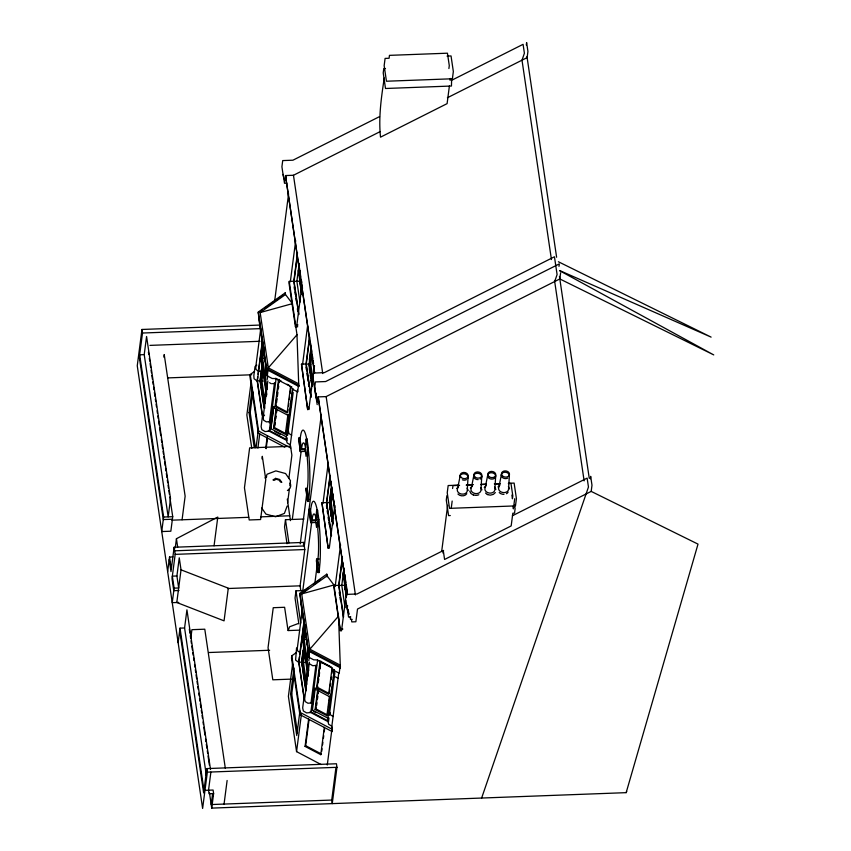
<?xml version="1.0" encoding="UTF-8"?>
<svg xmlns="http://www.w3.org/2000/svg" width="851" height="851" viewBox="0 0 851 851"><rect width="100%" height="100%" fill="white"/><g stroke="black" fill="none" stroke-linecap="round" stroke-linejoin="round"><path stroke-width="1.28" d="M468.071 476.805L467.273 490.059A5.053 3.893 7.4 0 1 461.529 494.069A5.053 3.893 7.4 0 1 457.647 488.453L460.221 475.496M481.772 476.294L480.964 489.548A5.053 3.893 7.4 0 1 475.23 493.559A5.053 3.893 7.4 0 1 471.348 487.942L473.922 474.986M495.686 475.773L494.888 489.027A5.053 3.893 7.4 0 1 489.144 493.037A5.053 3.893 7.4 0 1 485.261 487.421L487.846 474.464A4.117 3.17 7.4 0 1 494.431 473.762A4.117 3.17 7.4 0 1 493.452 478.868A4.117 3.17 7.4 0 1 487.538 476.081M344.772 586.275L344.889 584.531L344.655 585.456M345.261 589.541L345.368 587.796L345.134 588.722M345.74 592.817L345.857 591.073L345.623 591.998M346.229 596.094L346.336 594.349L346.102 595.274M306.158 439.084L305.147 450.158L306.062 456.349L307.53 448.349L306.158 439.084L307.009 439.052L308.381 448.317L307.264 458.061A25.807 3.5 87.9 0 1 307.849 483.719L307.381 488.814L308.743 501.388L307.605 501.43L305.881 489.782L306.115 487.974L307.605 501.43M307.009 439.052L306.903 440.297L306.371 437.393A38.55 5.234 87.9 0 0 301.02 433.521L300.02 438.956M308.839 498.686L309.53 491.165A38.55 5.234 87.9 0 0 308.647 452.838L308.211 449.232M316.657 510.196L315.647 521.269L316.561 527.471L318.029 519.472L316.657 510.196L317.519 510.164L318.88 519.44L317.763 529.173A25.807 3.5 87.9 0 1 318.348 554.841L317.891 559.937L319.476 570.681L319.242 572.5L318.104 572.542L316.381 560.905L316.615 559.086L319.178 558.99M317.519 510.164L317.402 511.419L316.87 508.504A38.55 5.234 87.9 0 0 311.519 504.643L310.519 510.068M319.348 569.798L320.029 562.277A38.55 5.234 87.9 0 0 319.157 523.95L318.721 520.344M259.693 325.071L141.968 329.465L137.256 365.77L202.623 808.45L207.346 772.155L206.814 768.591L336.443 763.762L336.964 767.315L332.252 803.61L331.73 800.057L335.932 767.645M141.968 329.465L142.5 333.028L139.341 357.346L163.296 519.567L172.391 519.238M144.213 354.633L146.574 336.485L170.53 498.707L168.168 516.865L144.213 354.633L139.67 354.803L163.626 517.036L161.733 531.556L170.838 531.215L172.721 516.695L169.817 497.069M163.881 357.175L164.222 354.559L185.135 496.197L182.071 519.791M167.647 571.553L169.53 557.033L172.944 556.905M300.797 590.626L300.095 585.828L304.807 549.533L303.754 542.417L174.136 547.257L170.977 571.574L169.2 559.575M175.253 547.863L176.434 538.715L217.792 517.057L214.058 545.81M174.136 547.257L175.178 554.363L172.019 578.691L173.795 590.69L178.997 590.488M181.029 569.83L228.291 588.169L224.058 620.847L176.785 602.497L181.029 569.83L179.263 557.83L176.902 575.978L172.349 576.148L174.125 588.147L172.242 602.668L178.731 602.423M178.146 642.665L180.029 628.144L184.582 627.974L186.933 609.827L210.505 769.442M190.901 637.537L191.922 629.676L204.783 629.197L225.313 768.208M254.545 371.419L250.237 374.483L249.96 376.663L258.31 433.244L284.787 447.169M258.225 312.945L258.353 311.977L285.255 292.818L285.5 294.51L292.393 303.647L260.161 312.562L268.32 367.855L298.69 383.822L298.818 386.482L266.586 369.536L258.225 312.945L262.534 309.881M251.247 381.152L246.854 415.001L251.79 448.424M259.417 318.253L259.108 320.625L267.278 375.908L272.203 378.493L275.32 378.589L290.563 386.45L287.127 412.948L275.054 406.597L278.5 380.099M254.247 447.711L249.066 412.629L252.268 387.992M260.725 328.709L255.779 366.824L255.96 369.408L258.438 371.27L261.757 371.302M255.385 447.669L250.205 412.586L252.896 391.832M206.814 768.591L203.655 792.919L179.699 630.687M257.672 376.844L257.162 380.727L262.661 417.958M258.002 374.249L262.555 339.251M262.799 417.522L257.385 380.897L262.597 340.825M262.97 342.283L260.927 358.005L266.533 395.949M266.831 394.545L261.491 358.409L263.459 343.272M314.519 373.132L285.5 175.551L293.467 175.263L379.908 131.735M264.108 347.017L262.629 358.367L267.203 389.343M261.523 368.962L260.002 380.62L260.576 384.471M264.289 408.257L260.236 380.791L262.597 362.6M264.799 408.289L260.8 381.195L262.502 368.036M210.888 772.059L208.538 790.207L209.059 793.76L213.612 793.589L213.08 790.036L203.985 790.377L180.029 628.144M263.299 370.621L261.927 381.152L265.172 403.108M274.65 301.084L288.585 193.837M256.045 447.722L258.236 430.861M265.289 376.408L266.767 365.058M265.491 377.748L266.799 367.653M258.31 433.244L258.598 431.063L250.237 374.483M266.586 369.536L258.353 311.977M212.601 793.77L211.197 804.557L331.73 800.057M257.896 448.158L259.746 433.829M267.278 375.908L268.044 369.994M264.597 399.193L265.959 388.673M267.246 379.408L267.725 375.77M626.698 791.451L626.166 792.653L211.729 808.11L213.612 793.589M264.789 400.534L265.991 391.322M267.863 380.897L263.087 417.692L263.672 420.266L266.395 421.883L269.671 421.607M261.991 458.902L262.321 456.317L265.767 479.613L260.576 519.546L249.205 519.961L244.45 487.783L249.641 447.86L290.574 446.328M285.128 293.786L285.255 292.818M265.725 448.115L267.246 436.382M269.299 422.926L274.511 382.737M266.15 448.69L267.501 438.265M292.606 388.864L286.053 439.276L269.352 430.489L276.075 378.791M297.51 252.704L293.808 281.234L289.255 281.394L289.021 283.213L295.467 326.858L297.733 326.773M270.331 429.181L270.661 426.585M271.001 423.989L271.341 421.394M271.841 417.511L272.352 413.618M272.682 411.033L273.192 407.14M273.703 406.704L270.852 428.67L269.352 430.489M273.767 406.618L270.895 428.702L286.436 436.871M290.319 281.883L295.68 240.62M224.058 804.078L227.121 780.484M279.096 379.376L275.65 405.874L287.723 412.224L288.042 409.693M276.575 402.619L277.075 398.842M277.394 396.311L277.894 392.534M278.383 388.747L278.713 386.216M279.202 382.439L279.532 379.908M287.904 414.618L285.34 434.361L273.575 428.17L276.139 408.427M276.564 409.023L274.171 427.447L285.936 433.638L286.276 431M274.937 425.404L275.277 422.766M275.788 418.82L276.128 416.192M276.649 412.246L276.99 409.608M298.861 314.104L294.031 281.394L297.382 255.545M299.126 263.906L296.871 281.287L299.967 302.222M301.711 290.159L298.85 270.799L299.19 268.171M301.648 294.265L299.712 281.181L300.052 278.596M295.467 326.858L295.701 325.039L297.978 324.954M296.605 326.816L301.945 285.638M288.542 405.916L288.861 403.385M289.361 399.598L289.68 397.077M290.18 393.29L290.67 389.503M286.798 427.053L287.138 424.426M287.649 420.479L287.989 417.841M292.904 388.535L289.329 416.043L272.384 407.129M287.276 437.925L286.936 440.52L268.288 430.702M287.617 435.329L293.17 392.545M297.222 391.481L290.319 444.637L291.882 455.221L288.872 478.4M291.946 387.067L289.978 386.29L292.712 389.29L297.648 391.885L298.563 384.79L298.818 386.482M301.477 364.154L307.679 409.608L301.477 364.154L306.02 363.983L309.424 337.773M302.541 364.643L307.573 325.954M303.935 519.025L285.479 519.706L284.542 526.971L287.021 543.746M287.595 502.771L289.457 488.4M289.797 485.783L290.468 480.624L285.574 473.539L275.884 470.89L267.076 474.23L265.703 477.922M311.083 396.853L306.254 364.143L309.775 337.007M305.349 451.37L300.233 451.562L298.754 438.105L299.892 438.063L301.477 448.817L305.36 448.668M309.37 359.994L310.743 349.463M312.37 386.28L309.094 364.047L311.115 348.453M312.7 385.099L309.658 364.451L311.53 349.974M313.072 379.876L310.796 364.409L311.987 355.197M300.233 451.562L298.754 438.105M292.308 519.45L301.073 451.934M314.519 365.728L308.817 409.565L308.445 407.001M315.87 395.726L316.221 393.088M347.208 594.477L318.189 396.896L326.146 396.598L559.82 278.947L713.744 354.91L559.66 270.692M300.233 543.874L306.817 493.229M305.392 590.477L295.988 590.828L295.042 598.083L298.85 623.889M303.424 545.012L303.754 542.417M321.263 415.182L304.286 545.97L174.657 550.81M315.859 519.791L311.977 519.929L310.392 509.175L309.253 509.217L310.743 522.674L315.859 522.482M296.084 652.76L291.787 655.823L291.499 658.004L299.86 714.585L332.081 731.541L331.869 725.977L338.772 672.833M342.41 556.809L338.709 585.328L334.156 585.499L333.922 587.307L340.368 630.953L333.943 584.988L327.05 575.85L326.795 574.159L299.903 593.328L299.775 594.285L308.136 650.877L340.357 667.833L338.528 616.103L309.87 649.196L340.24 665.174M310.743 522.674L309.253 509.217M292.627 663.801L288.404 696.341L296.563 751.624L321.093 764.528M302.807 590.573L311.743 521.748M299.946 710.915L296.754 735.551L290.606 693.969L293.978 668.035M296.563 647.919L295.595 660.068L298.531 662.259M302.105 611.369L297.329 648.175L297.499 650.76L299.978 652.611M297.499 732.902L291.744 693.927L294.276 674.481M298.882 660.78L299.382 656.887M299.722 654.291L304.264 619.294M304.339 698.873L298.935 662.238L304.307 620.879M304.509 623.634L302.477 639.346L307.881 675.981M308.37 675.885L303.041 639.761L304.998 624.613M305.488 629.623L304.169 639.718L308.743 670.694M321.944 502.739L328.146 548.204L321.944 502.739L326.486 502.569L329.858 476.645M301.722 660.674L303.062 650.302M306.03 690.916L301.775 662.131L303.967 645.239M306.339 689.64L302.339 662.535L304.222 648.068M323.008 503.228L328.029 464.54M305.02 650.653L303.477 662.493L306.722 684.449M314.785 583.818L317.317 564.341M331.539 535.439L326.71 502.739L330.241 475.592M306.839 657.759L308.147 647.664M318.104 572.542L316.615 559.086M299.86 714.585L300.137 712.415L291.787 655.823M307.03 659.089L308.509 647.739M296.563 751.624L301.467 713.872M340.357 667.833L340.113 666.142L339.187 673.226L334.262 670.631L331.518 667.641L316.87 659.929L313.753 659.844L308.817 657.249L309.583 651.345M384.248 78.037C381.269 97.759 378.429 117.481 380.514 137.16L447.105 103.631L449.392 86.015M303.85 698.862L302.669 707.936L303.36 710.979L306.594 712.904L310.477 712.574M306.147 680.545L307.679 668.695M308.796 660.748L309.264 657.121M329.358 502.25L331.22 487.9M306.339 681.874L307.711 671.343M332.837 524.865L329.56 502.633L331.411 488.336M309.413 662.238L304.637 699.033L305.211 701.607L307.945 703.224L311.221 702.947L313.125 700.926M333.166 523.684L330.124 503.037L331.996 488.559M333.539 518.461L331.252 502.994L332.454 493.782M334.815 505.6L329.284 548.161L328.911 545.587M326.795 574.159L326.922 576.818M309.051 719.606L305.669 745.678L321.38 753.943L320.784 754.677L305.073 746.401L308.626 719.031M311.009 702.969L315.891 665.376M334.145 670.205L327.603 720.616L310.902 711.84L317.668 659.653M311.87 710.521L312.211 707.926M312.721 704.043L313.051 701.447M313.562 697.554L314.062 693.671M314.402 691.076L314.732 688.48M312.445 710.042L315.306 687.959M332.113 667.79L328.667 694.288L316.604 687.948L320.05 661.45L331.018 667.216M320.476 661.982L317.2 687.214L329.263 693.565L329.752 689.778M318.285 682.704L318.785 678.917M319.104 676.396L319.604 672.609M320.093 668.822L320.423 666.301M320.742 663.78L321.072 661.259M318.104 690.363L315.71 708.787L327.486 714.978L326.89 715.702L315.115 709.511L317.678 689.778M316.657 705.426L316.998 702.798M317.508 698.852L317.849 696.214M318.189 693.586L318.7 689.64M335.156 586.541L340.581 544.789M343.57 616.89L338.932 585.488L342.464 558.341M342.932 574.563L343.272 571.957M344.038 568L341.772 585.382L345.059 607.625M346.804 595.551L343.751 574.904L344.272 570.957M320.784 754.677L324.337 727.297M321.721 751.337L322.061 748.731M322.572 744.827L322.901 742.221M323.412 738.306L323.752 735.7M324.263 731.786L324.603 729.179M330.252 685.991L330.571 683.47M331.071 679.683L331.39 677.162M331.89 673.375L332.379 669.588M326.89 715.702L329.454 695.969M327.656 713.659L327.997 711.032M328.507 707.085L328.848 704.447M329.369 700.501L329.709 697.873M346.357 597.051L344.623 585.275L345.123 581.403M331.39 693.459L330.879 697.394L313.923 688.47M331.73 690.842L332.23 686.906M332.571 684.289L333.081 680.364M333.422 677.747L334.443 669.886M328.986 717.967L328.486 721.861L309.828 712.042M329.326 715.383L334.879 672.598M341.506 630.91L346.868 589.647M347.591 605.54L347.251 608.178L348.559 617.071L350.835 616.986M327.273 764.996L332.124 727.669M448.902 68.548L449.285 65.644L447.445 53.198L389.45 55.358L389.077 58.262L385.099 58.411L384.152 65.676L386.45 81.228L452.402 78.771L453.338 71.505L451.041 55.953L447.062 56.102M450.115 80.409L450.37 78.473M446.849 495.707L446.286 500.058L448.583 515.621L450.285 515.557M441.68 551.395L447.669 505.281M442.956 553.033L443.275 550.565L444.584 559.458L511.174 525.929L512.823 513.217L514.536 513.153L515.1 508.802L514.525 504.909M452.604 488.506L452.987 485.602L459.572 485.357M451.232 508.292L452.168 501.037M526.301 45.018L526.62 42.55L527.928 51.443L527.131 57.602L447.403 97.748M514.706 498.697L513.387 508.866L513.004 506.281M515.472 505.898L516.419 498.633L514.121 483.081L508.845 483.283M558.99 266.352L559.309 263.895L325.635 381.546L315.402 381.929L314.604 388.088L315.413 390.588M559.82 278.947L560.618 272.777M590.36 478.805L590.679 476.347L591.988 485.23L591.19 491.399L357.516 609.05L355.867 621.762L351.803 621.911L351.431 619.368M301.477 448.817L302.158 445.137A25.807 3.5 87.9 0 1 305.732 447.722M311.977 519.929L312.657 516.249A25.807 3.5 87.9 0 1 316.242 518.833M501.537 473.954L498.963 486.91A5.053 3.893 7.4 0 0 502.845 492.527A5.053 3.893 7.4 0 0 508.59 488.517L509.387 475.262A4.117 3.17 7.4 0 0 504.834 472.231A4.117 3.17 7.4 0 0 501.228 475.571M626.166 792.653L698.011 544.119L591.19 491.399M522.003 60.187L524.397 53.219L523.078 44.326L451.913 80.164M554.692 281.532L557.086 274.565L554.458 256.779L324.327 372.653L314.093 373.036M481.634 798.036L588.456 487.017L587.137 478.124L512.408 515.759M287.17 506.037L284.404 513.408L275.607 516.748L265.916 514.1L261.714 508.026M288.223 630.474L289.606 626.793L298.414 623.453M275.054 406.597L276.256 405.15M273.575 428.17L274.767 426.713M316.604 687.948L317.795 686.491M310.902 711.84L312.391 710.021L327.986 718.223M315.115 709.511L316.317 708.064M305.073 746.401L305.669 745.678M268.32 367.855L296.988 334.762L289.255 281.394M264.555 415.128L262.299 417.522L261.119 426.596L261.81 429.638L265.044 431.563L268.927 431.223M456.657 488.485L458.604 486.687M470.348 487.974L472.294 486.176M484.272 487.463L486.219 485.655M497.973 486.953L499.92 485.144M495.346 492.559L493.378 494.378L490.431 495.133L487.304 494.612M256.779 365.153L255.023 366.579L253.843 375.653L254.055 378.716L256.991 380.918M264.682 308.349L274.373 301.445M276.522 299.914L282.979 295.318M260.161 312.562L285.5 294.51M301.924 592.753L308.381 588.158M313.764 584.329L320.221 579.722M309.87 649.196L301.701 593.913L327.05 575.85M379.546 116.608L292.946 160.201L282.713 160.584L281.915 166.753L283.234 175.636L284.84 180.635M443.605 550.395L357.005 593.998L346.772 594.381M301.701 593.913L333.943 584.988M272.437 383.673L274.618 383.493M316.604 665.386L312.721 665.716L309.487 663.791M385.482 68.516L383.78 68.58L383.216 72.931L385.503 88.493L451.455 86.025L451.636 79.079M286.776 183.188L284.5 183.273L283.192 174.381M298.85 270.799L299.988 270.756M294.031 281.394L299.712 281.181M142.5 333.028L260.215 328.635M149.946 345.389L259.97 341.283M261.491 358.409L263.767 358.324M306.254 364.143L309.094 364.047M309.658 364.451L310.796 364.409M167.721 377.908L251.758 374.77M257.385 380.897L260.236 380.791M260.8 381.195L263.065 381.11M249.066 412.629L250.205 412.586M298.52 439.924L299.658 439.882M307.53 448.349L308.381 448.317M300.477 449.753L305.594 449.562M458.721 485.144L448.169 485.538L447.232 492.803L449.519 508.355L513.77 505.962M466.635 484.857L473.23 484.602M481.145 484.315L486.421 484.113M494.335 483.815L499.611 483.623M466.167 485.113L472.752 484.868M480.666 484.57L485.932 484.368M495.165 484.028L500.431 483.825M508.345 483.538L510.972 483.432L512.813 495.878L512.44 498.782L511.887 495.048M307.839 499.611L308.977 499.569M326.71 502.739L329.56 502.633M330.124 503.037L331.252 502.994M163.626 517.036L172.721 516.695M171.87 520.174L248.683 517.302M260.608 516.855L289.744 515.77M318.029 519.472L318.88 519.44M310.977 520.865L316.093 520.674M175.178 554.363L304.807 549.533M318.338 570.723L319.476 570.681M343.751 574.904L344.889 574.861M174.125 588.147L178.678 587.977L176.902 575.978M227.568 588.53L300.095 585.828M338.932 585.488L344.623 585.275M352.133 619.368L350.516 619.432L350.144 616.89M299.626 630.144L288.053 630.57L284.617 607.284L273.245 607.71L268.054 647.632L272.809 679.811L291.297 679.119M340.602 629.144L342.879 629.059M303.041 639.761L305.307 639.675M208.729 652.526L269.65 650.26M298.935 662.238L301.775 662.131M302.339 662.535L304.615 662.45M290.606 693.969L291.744 693.927M207.346 772.155L336.964 767.315M559.713 270.586L711.117 337.124L558.373 261.746M266.714 368.568L298.946 385.524M275.671 378.248L281.373 381.237M287.074 384.237L289.351 385.439M274.873 431.574L280.266 434.404M258.598 431.063L290.819 448.02M340.485 666.865L308.253 649.909L299.903 593.328M319.497 660.791L330.901 666.78M313.657 711.457L315.987 712.681M300.137 712.415L332.369 729.371M269.533 382.695L271.352 383.769M291.712 435.201L288.978 433.584L288.404 431.01M290.361 444.871L287.127 442.956L286.436 439.914M335.475 676.811L338.209 678.428M333.252 716.542L330.528 714.925L329.943 712.351M331.901 726.222L328.667 724.297L327.986 721.254M473.379 495.133L470.901 493.474L469.741 491.133M508.398 486.559L509.547 488.878M494.697 487.07L495.856 489.389M480.783 487.591L481.932 489.91M467.082 488.102L468.231 490.421M285.425 176.136L285.808 177.061M318.114 397.481L318.497 398.396M526.982 56.581L556.607 257.236M559.447 276.405L589.254 478.283M522.046 60.464L551.437 259.544M554.533 280.5L584.126 480.879M293.467 175.263L322.742 373.568M326.146 396.598L355.431 594.913M301.318 279.788L301.701 282.362M302.084 284.936L302.456 287.521M298.701 262.778L299.084 265.363M299.467 267.948L300.031 271.809M300.414 274.394L300.797 276.979M301.371 280.851L301.754 283.426M302.137 286.01L302.509 288.585M310.541 342.953L311.115 346.825M311.498 349.41L311.87 351.984M312.445 355.856L312.828 358.441M313.211 361.026L313.594 363.6M313.976 366.185L314.349 368.76M331.007 481.538L331.39 484.123M331.773 486.708L332.337 490.57M332.72 493.154L333.103 495.739M333.677 499.611L334.06 502.186M334.432 504.771L334.815 507.345M343.038 563.011L343.421 565.585M343.793 568.17L344.176 570.744M344.751 574.616L345.134 577.201M345.517 579.786L345.9 582.361M346.272 584.945L346.846 588.818M285.5 175.551L314.593 372.557M318.189 396.896L347.282 593.892M298.286 270.395L301.765 293.946M343.187 574.489L346.474 596.732M316.774 396.896L317.529 401.98L315.912 396.981L313.285 379.206M348.155 609.348L348.899 614.433L347.282 609.433L345.974 600.54M299.488 281.021L299.871 283.585M344.581 586.403L344.963 588.966M314.562 386.833L317.189 404.608M308.87 363.877L311.711 383.131M329.901 506.313L332.177 521.716M309.296 368.823L309.86 372.674M310.243 375.238L310.615 377.801M310.998 380.376L311.381 382.939M329.762 507.409L330.135 509.972M330.709 513.823L331.082 516.387M331.465 518.961L331.847 521.525M293.808 281.234L298.733 314.604M306.02 363.983L310.955 397.364M326.486 502.569L331.411 535.949M338.709 585.328L343.442 617.422M294.138 286.893L294.51 289.468M294.893 292.031L295.276 294.595M295.84 298.446L296.222 301.02M297.361 308.722L297.733 311.285M305.977 367.079L306.36 369.653M306.924 373.504L307.307 376.068M307.679 378.631L308.062 381.205M308.445 383.769L308.817 386.333M309.392 390.183L309.764 392.758M326.444 505.664L326.816 508.238M327.199 510.802L327.582 513.376M328.146 517.227L328.529 519.791M328.901 522.354L329.284 524.929M339.23 592.275L339.613 594.838M339.985 597.413L340.368 599.976M297.393 390.194L297.648 391.885M300.009 442.265L300.36 444.658M307.679 494.218L308.03 496.612M311.04 516.972L311.392 519.355M317.827 562.947L318.178 565.33M318.71 568.915L319.242 572.5M331.837 729.85L332.081 731.541M287.287 499.09L290.468 520.631M307.562 646.037L300.658 601.965M308.817 657.249L307.754 647.313M285.479 519.706L288.915 542.938M295.988 590.828L300.743 623.081M260.949 387.045L263.991 407.576M301.743 663.248L302.307 667.099M302.69 669.673L305.722 690.204M298.712 662.078L304.201 699.299M176.434 538.715L177.678 547.119M148.414 352.091L148.765 354.463M149.34 358.388L149.733 361.005M150.116 363.622L150.691 367.547M151.084 370.164L151.467 372.781M151.85 375.397L152.435 379.323M152.818 381.939L153.212 384.556M153.595 387.173L153.978 389.79M154.371 392.407L154.946 396.332M155.329 398.949L155.722 401.566M156.105 404.182L156.488 406.799M157.073 410.725L157.456 413.341M157.839 415.958L158.233 418.575M158.616 421.192L159.201 425.106M159.584 427.723L160.743 435.574M161.318 439.499L161.711 442.116M162.094 444.733L162.669 448.658M163.062 451.275L163.445 453.891M163.828 456.508L164.222 459.125M164.605 461.742L165.19 465.667M165.573 468.284L165.956 470.901M166.349 473.518L166.924 477.443M167.307 480.06L167.7 482.677M168.083 485.293L168.466 487.91M168.86 490.527L169.434 494.452M189.326 629.112L189.901 633.038M190.284 635.654L190.677 638.271M191.06 640.888L191.443 643.505M191.837 646.122L192.411 650.047M192.794 652.664L193.188 655.281M193.571 657.897L193.954 660.514M194.539 664.44L194.922 667.056M195.315 669.673L195.698 672.29M196.081 674.907L196.666 678.832M197.049 681.449L197.432 684.066M197.826 686.683L198.209 689.299M198.783 693.225L199.177 695.841M199.559 698.458L199.942 701.075M200.336 703.692L200.91 707.617M201.304 710.234L201.687 712.851M202.07 715.468L202.464 718.084M203.038 721.999L203.421 724.616M203.814 727.233L204.974 735.083M205.548 739.008L205.931 741.625M206.325 744.242L206.899 748.167M207.293 750.784L207.676 753.401M208.059 756.018L209.41 765.177M212.931 793.76L213.282 796.132M209.463 792.813L211.729 808.11M184.582 627.974L206.41 775.814M169.53 557.033L171.306 569.032M296.988 334.762L298.69 383.822M466.444 479.645A4.117 3.17 7.4 0 1 462.359 479.794M459.912 477.103A4.117 3.17 7.4 0 1 464.593 473.837A4.117 3.17 7.4 0 1 467.763 478.422M466.784 493.708A5.17 3.978 7.4 0 1 457.923 494.037M478.166 479.634A4.117 3.17 7.4 0 1 473.699 475.496A4.117 3.17 7.4 0 1 479.953 473.901A4.117 3.17 7.4 0 1 480.134 479.134M478.826 494.729A5.17 3.978 7.4 0 1 473.709 494.92M265.001 477.985A8.042 6.191 7.4 0 1 266.746 476.773M290.138 483.166A8.276 6.372 7.4 0 1 287.383 490.538M507.76 478.102A4.117 3.17 7.4 0 1 502.016 477.145M508.1 492.165A5.17 3.978 7.4 0 1 506.441 493.708M503.962 494.335A5.17 3.978 7.4 0 1 502.164 494.154M501.324 493.888A5.17 3.978 7.4 0 1 499.239 492.495M487.623 494.41A5.17 3.978 7.4 0 1 485.538 493.006M275.639 478.368L272.99 479.911L274.341 480.283L276.118 479.251L279.054 480.06L280.447 481.953L281.798 482.315L279.713 479.485L275.639 478.368M460.955 477.23A4.021 3.096 7.4 0 0 467.848 476.964A4.021 3.096 7.4 0 0 463.721 472.433A4.021 3.096 7.4 0 0 460.955 477.23M474.656 476.72A4.021 3.096 7.4 0 0 481.549 476.454A4.021 3.096 7.4 0 0 477.411 471.922A4.021 3.096 7.4 0 0 474.656 476.72M502.281 475.688A4.021 3.096 7.4 0 0 509.175 475.422A4.021 3.096 7.4 0 0 505.037 470.89A4.021 3.096 7.4 0 0 502.281 475.688M488.58 476.198A4.021 3.096 7.4 0 0 495.473 475.932A4.021 3.096 7.4 0 0 491.335 471.401A4.021 3.096 7.4 0 0 488.58 476.198"/></g></svg>
